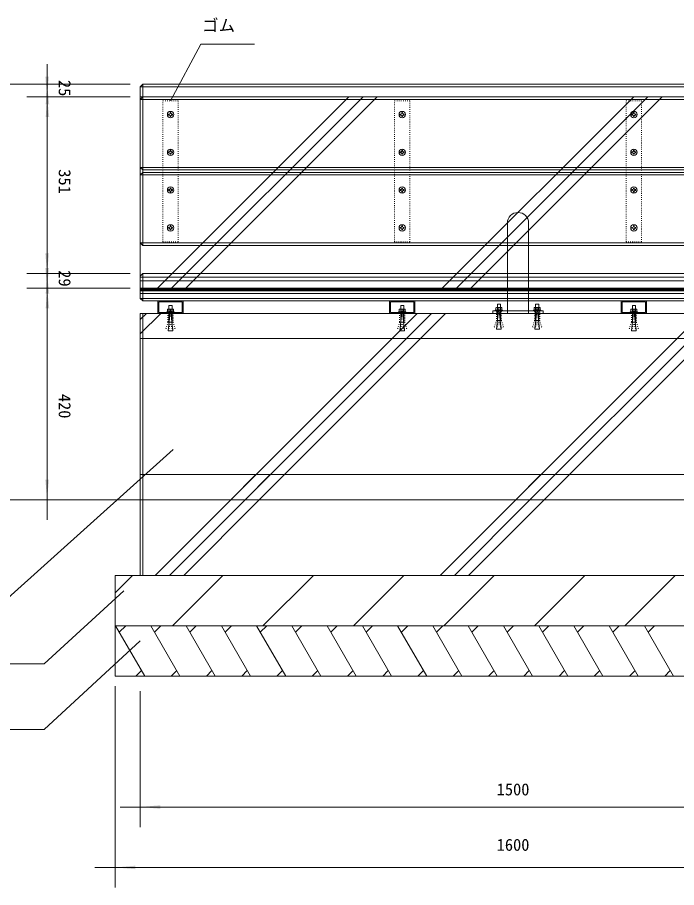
# Model space of a CAD drawing. Units: millimetres, scale not verified. Extents: x -3900 to 3900, y -2750 to 2750.
# Drawn here: x -2442 to -1133, y 44 to 1771 of the extents above; entities that cross this region are included whole.
import ezdxf
from ezdxf.enums import TextEntityAlignment as Align

# ---------------------------------------------------------------- set-up
doc = ezdxf.new("R2010")
doc.units = ezdxf.units.MM
doc.header["$LTSCALE"] = 20
doc.linetypes.add('USER5', pattern=[0.208282, 0.069427, -0.138855])
doc.layers.add('0-0_0', color=30, linetype='Continuous', lineweight=18)
doc.layers.add('0-1_____', color=30, linetype='Continuous', lineweight=18)
doc.styles.add('ＭＳ ゴシック', font='')
doc.styles.get('ＭＳ ゴシック').set_extended_font_data('MS Gothic')

# ---------------------------------------------------------------- blocks, each defined once
blk = doc.blocks.new('X1')
at = {"layer": '0-0_0'}
for p, q in [((-2192, 1145.54), (-2151.46, 1186.09)), ((-2192, 1173.82), (-2179.74, 1186.09)), ((-2012.34, 816.09), (-1642.34, 1186.09)), ((-1984.06, 816.09), (-1614.06, 1186.09)), ((-1955.77, 816.09), (-1585.77, 1186.09)), ((-1446.66, 816.09), (-1076.66, 1186.09)), ((-1418.37, 816.09), (-1048.37, 1186.09)), ((-1390.09, 816.09), (-1020.09, 1186.09)), ((-880.97, 816.09), (-692, 1005.05)), ((-852.69, 816.09), (-692, 976.77)), ((-824.4, 816.09), (-692, 948.48))]:
    blk.add_line(p, q, dxfattribs=at)
blk = doc.blocks.new('X2')
at = {"layer": '0-0_0'}
for p, q in [((-2158.03, 1236.09), (-1778.03, 1616.09)), ((-2129.74, 1236.09), (-1749.74, 1616.09)), ((-2101.46, 1236.09), (-1721.46, 1616.09)), ((-1592.34, 1236.09), (-1212.34, 1616.09)), ((-1564.06, 1236.09), (-1184.06, 1616.09)), ((-1535.77, 1236.09), (-1155.77, 1616.09)), ((-1026.66, 1236.09), (-692, 1570.74)), ((-998.37, 1236.09), (-692, 1542.45)), ((-970.09, 1236.09), (-692, 1514.17))]:
    blk.add_line(p, q, dxfattribs=at)
blk = doc.blocks.new('X3')
at = {"layer": '0-0_0'}
for p, q in [((-2012.34, 816.09), (-1962.34, 866.09)), ((-1984.06, 816.09), (-1934.06, 866.09)), ((-1955.77, 816.09), (-1905.77, 866.09)), ((-1446.66, 816.09), (-1396.66, 866.09)), ((-1418.37, 816.09), (-1368.37, 866.09)), ((-1390.09, 816.09), (-1340.09, 866.09)), ((-880.97, 816.09), (-830.97, 866.09)), ((-852.69, 816.09), (-802.69, 866.09)), ((-824.4, 816.09), (-774.4, 866.09))]:
    blk.add_line(p, q, dxfattribs=at)
blk = doc.blocks.new('X6')
at = {"layer": '0-0_0'}
for p, q in [((-2162.34, 666.09), (-2012.34, 816.09)), ((-2134.06, 666.09), (-1984.06, 816.09)), ((-2105.77, 666.09), (-1955.77, 816.09)), ((-1596.66, 666.09), (-1446.66, 816.09)), ((-1568.37, 666.09), (-1418.37, 816.09)), ((-1540.09, 666.09), (-1390.09, 816.09)), ((-1030.97, 666.09), (-880.97, 816.09)), ((-1002.69, 666.09), (-852.69, 816.09)), ((-974.4, 666.09), (-824.4, 816.09))]:
    blk.add_line(p, q, dxfattribs=at)
blk = doc.blocks.new('X8')
at = {"layer": '0-0_0'}
for p, q in [((-2242, 631.68), (-2207.6, 666.09)), ((-2127.99, 566.09), (-2027.99, 666.09)), ((-1948.39, 566.09), (-1848.39, 666.09)), ((-1768.78, 566.09), (-1668.78, 666.09)), ((-1589.18, 566.09), (-1489.18, 666.09)), ((-1409.57, 566.09), (-1309.57, 666.09)), ((-1229.97, 566.09), (-1129.97, 666.09)), ((-1050.36, 566.09), (-950.36, 666.09)), ((-870.75, 566.09), (-770.75, 666.09)), ((-691.15, 566.09), (-642, 615.23))]:
    blk.add_line(p, q, dxfattribs=at)

msp = doc.modelspace()

# ---------------------------------------------------------------- linework, layer by layer
at = {"layer": '0-1_____', "color": 2}
for p, q in [((-2078.15, 1718.59), (-2138.15, 1606.09)), ((-2078.15, 1718.59), (-1971.15, 1718.59)), ((-2383.15, 1638.59), (-2383.15, 1678.59)), ((-2383.15, 1613.59), (-2383.15, 1653.59)), ((-2218.15, 1638.59), (-2571.15, 1638.59)), ((-2218.15, 1638.59), (-2423.15, 1638.59)), ((-2383.15, 1613.59), (-2383.15, 1638.59)), ((-2218.15, 1613.59), (-2423.15, 1613.59)), ((-2218.15, 1613.59), (-2423.15, 1613.59)), ((-2383.15, 1262.8), (-2383.15, 1613.59)), ((-2383.15, 1573.59), (-2383.15, 1613.59)), ((-2383.15, 1262.8), (-2383.15, 1302.8)), ((-2218.15, 1262.8), (-2423.15, 1262.8)), ((-2218.15, 1262.8), (-2423.15, 1262.8)), ((-2383.15, 1273.59), (-2383.15, 1233.59)), ((-2383.15, 1222.8), (-2383.15, 1262.8)), ((-2383.15, 1233.59), (-2383.15, 1262.8)), ((-2218.15, 1233.59), (-2423.15, 1233.59)), ((-2218.15, 1233.59), (-2423.15, 1233.59)), ((-2383.15, 1233.59), (-2383.15, 813.59)), ((-2383.15, 1193.59), (-2383.15, 1233.59)), ((-2133.15, 913.59), (-2461.15, 618.53)), ((-2218.15, 813.59), (-2571.15, 813.59)), ((-2218.15, 813.59), (-2423.15, 813.59)), ((-2383.15, 813.59), (-2383.15, 773.59)), ((-2389.09, 487.59), (-2231.15, 633.17)), ((-2389.09, 357.59), (-2198.15, 533.59)), ((-2389.09, 487.59), (-2788.15, 487.59)), ((-2248.15, 443.59), (-2248.15, 43.59)), ((-2198.15, 433.59), (-2198.15, 163.59)), ((-2389.09, 357.59), (-2788.15, 357.59)), ((-2238.15, 203.59), (-2198.15, 203.59)), ((-2198.15, 203.59), (-698.15, 203.59)), ((-2288.15, 83.59), (-2248.15, 83.59)), ((-2248.15, 83.59), (-648.15, 83.59))]:
    msp.add_line(p, q, dxfattribs=at)
at = {"layer": '0-1_____'}
for p, q in [((-2198.15, 1633.59), (-698.15, 1633.59)), ((-2193.15, 1638.59), (-2193.15, 1318.59)), ((-2198.15, 1608.59), (-698.15, 1608.59)), ((-2139.1, 1581.03), (-2139.1, 1582.52)), ((-1679.1, 1581.03), (-1679.1, 1582.52)), ((-1219.1, 1581.03), (-1219.1, 1582.52)), ((-2139.1, 1501.14), (-2139.1, 1499.65)), ((-1679.1, 1501.14), (-1679.1, 1499.65)), ((-1219.1, 1501.14), (-1219.1, 1499.65)), ((-2198.15, 1473.59), (-698.15, 1473.59)), ((-2198.15, 1458.59), (-698.15, 1458.59)), ((-2139.1, 1431.03), (-2139.1, 1432.52)), ((-1679.1, 1431.03), (-1679.1, 1432.52)), ((-1219.1, 1431.03), (-1219.1, 1432.52)), ((-2139.1, 1351.14), (-2139.1, 1349.65)), ((-1679.1, 1351.14), (-1679.1, 1349.65)), ((-1219.1, 1351.14), (-1219.1, 1349.65)), ((-2198.15, 1323.59), (-698.15, 1323.59)), ((-2193.15, 1262.8), (-2193.15, 1208.59)), ((-2198.15, 1228.59), (-698.15, 1228.59)), ((-2198.15, 1213.59), (-698.15, 1213.59)), ((-1489.04, 1194.84), (-1489.04, 1190.53)), ((-1483.26, 1190.53), (-1483.26, 1194.84)), ((-1413.04, 1190.53), (-1413.04, 1194.84)), ((-1407.26, 1194.84), (-1407.26, 1190.53)), ((-2193.15, 1183.59), (-2193.15, 663.59)), ((-2141.04, 1187.53), (-2141.04, 1191.84)), ((-2135.26, 1191.84), (-2135.26, 1187.53)), ((-1681.04, 1187.53), (-1681.04, 1191.84)), ((-1675.26, 1191.84), (-1675.26, 1187.53)), ((-1221.04, 1187.53), (-1221.04, 1191.84)), ((-1215.26, 1191.84), (-1215.26, 1187.53)), ((83.85, 813.59), (-3213.15, 813.59)), ((-2247.15, 563.59), (-2189.42, 463.59)), ((-2227.15, 563.59), (-2239.83, 550.91)), ((-2177.15, 563.59), (-2119.42, 463.59)), ((-2157.15, 563.59), (-2169.83, 550.91)), ((-2107.15, 563.59), (-2049.42, 463.59)), ((-2087.15, 563.59), (-2099.83, 550.91)), ((-2037.15, 563.59), (-1979.42, 463.59)), ((-2017.15, 563.59), (-2029.83, 550.91)), ((-1967.15, 563.59), (-1909.42, 463.59)), ((-1947.15, 563.59), (-1959.83, 550.91)), ((-1897.15, 563.59), (-1839.42, 463.59)), ((-1877.15, 563.59), (-1889.83, 550.91)), ((-1827.15, 563.59), (-1769.42, 463.59)), ((-1807.15, 563.59), (-1819.83, 550.91)), ((-1757.15, 563.59), (-1699.42, 463.59)), ((-1737.15, 563.59), (-1749.83, 550.91)), ((-1687.15, 563.59), (-1629.42, 463.59)), ((-1667.15, 563.59), (-1679.83, 550.91)), ((-1617.15, 563.59), (-1559.42, 463.59)), ((-1597.15, 563.59), (-1609.83, 550.91)), ((-1547.15, 563.59), (-1489.42, 463.59)), ((-1527.15, 563.59), (-1539.83, 550.91)), ((-1477.15, 563.59), (-1419.42, 463.59)), ((-1457.15, 563.59), (-1469.83, 550.91)), ((-1407.15, 563.59), (-1349.42, 463.59)), ((-1387.15, 563.59), (-1399.83, 550.91)), ((-1337.15, 563.59), (-1279.42, 463.59)), ((-1317.15, 563.59), (-1329.83, 550.91)), ((-1267.15, 563.59), (-1209.42, 463.59)), ((-1247.15, 563.59), (-1259.83, 550.91)), ((-1197.15, 563.59), (-1139.42, 463.59)), ((-1177.15, 563.59), (-1189.83, 550.91)), ((-2195.77, 474.59), (-2206.77, 463.59)), ((-2125.77, 474.59), (-2136.77, 463.59)), ((-2055.77, 474.59), (-2066.77, 463.59)), ((-1985.77, 474.59), (-1996.77, 463.59)), ((-1915.77, 474.59), (-1926.77, 463.59)), ((-1845.77, 474.59), (-1856.77, 463.59)), ((-1775.77, 474.59), (-1786.77, 463.59)), ((-1705.77, 474.59), (-1716.77, 463.59)), ((-1635.77, 474.59), (-1646.77, 463.59)), ((-1565.77, 474.59), (-1576.77, 463.59)), ((-1495.77, 474.59), (-1506.77, 463.59)), ((-1425.77, 474.59), (-1436.77, 463.59)), ((-1355.77, 474.59), (-1366.77, 463.59)), ((-1285.77, 474.59), (-1296.77, 463.59)), ((-1215.77, 474.59), (-1226.77, 463.59)), ((-1145.77, 474.59), (-1156.77, 463.59))]:
    msp.add_line(p, q, dxfattribs=at)
for points in [[(-2198.15, 1633.59), (-2193.15, 1638.59), (-703.15, 1638.59), (-698.15, 1633.59), (-698.15, 1618.59), (-698.15, 1613.59), (-2198.15, 1613.59), (-2198.15, 1618.59)], [(-2198.15, 1233.59), (-2198.15, 1613.59), (-703.15, 1613.59), (-698.15, 1613.59), (-698.15, 1233.59)], [(-698.15, 1473.59), (-698.15, 1608.59), (-703.15, 1613.59), (-2193.15, 1613.59), (-2198.15, 1608.59), (-2198.15, 1473.59), (-2193.15, 1468.59), (-703.15, 1468.59)], [(-2198.15, 1458.59), (-2198.15, 1323.59), (-2193.15, 1318.59), (-703.15, 1318.59), (-698.15, 1323.59), (-698.15, 1458.59), (-703.15, 1463.59), (-2193.15, 1463.59)], [(-698.15, 1262.8), (-2193.15, 1262.8), (-2198.15, 1257.8), (-2198.15, 1232.8), (-698.15, 1232.8)], [(-2198.15, 1255.42), (-2198.15, 1230.42), (-698.15, 1230.42), (-698.15, 1250.42), (-703.15, 1255.42)], [(-2198.15, 1248.05), (-698.15, 1248.05), (-698.15, 1223.05), (-2198.15, 1223.05)], [(-2198.15, 1213.59), (-2193.15, 1208.59), (-703.15, 1208.59), (-698.15, 1213.59), (-698.15, 1228.59), (-703.15, 1233.59), (-2193.15, 1233.59), (-2198.15, 1228.59)], [(-2163.15, 1208.59), (-2113.15, 1208.59), (-2113.15, 1183.59), (-2163.15, 1183.59)], [(-2161.15, 1206.59), (-2115.15, 1206.59), (-2115.15, 1185.59), (-2161.15, 1185.59)], [(-2132.38, 1191.84), (-2133.15, 1192.29), (-2143.15, 1192.29), (-2143.92, 1191.84), (-2143.92, 1187.53), (-2143.15, 1187.09), (-2133.15, 1187.09), (-2132.38, 1187.53)], [(-2141.15, 1199.09), (-2135.15, 1199.09), (-2135.15, 1166.59), (-2141.15, 1166.59)], [(-1703.15, 1208.59), (-1653.15, 1208.59), (-1653.15, 1183.59), (-1703.15, 1183.59)], [(-1701.15, 1206.59), (-1655.15, 1206.59), (-1655.15, 1185.59), (-1701.15, 1185.59)], [(-1672.38, 1191.84), (-1673.15, 1192.29), (-1683.15, 1192.29), (-1683.92, 1191.84), (-1683.92, 1187.53), (-1683.15, 1187.09), (-1673.15, 1187.09), (-1672.38, 1187.53)], [(-1681.15, 1199.09), (-1675.15, 1199.09), (-1675.15, 1166.59), (-1681.15, 1166.59)], [(-1491.92, 1194.84), (-1491.15, 1195.29), (-1481.15, 1195.29), (-1480.38, 1194.84), (-1480.38, 1190.53), (-1481.15, 1190.09), (-1491.15, 1190.09), (-1491.92, 1190.53)], [(-1486.15, 1194.59), (-1490.55, 1152.09), (-1481.75, 1152.09)], [(-1483.15, 1202.09), (-1489.15, 1202.09), (-1489.15, 1169.59), (-1483.15, 1169.59)], [(-1404.38, 1194.84), (-1405.15, 1195.29), (-1415.15, 1195.29), (-1415.92, 1194.84), (-1415.92, 1190.53), (-1415.15, 1190.09), (-1405.15, 1190.09), (-1404.38, 1190.53)], [(-1410.15, 1194.59), (-1405.75, 1152.09), (-1414.55, 1152.09)], [(-1413.15, 1202.09), (-1407.15, 1202.09), (-1407.15, 1169.59), (-1413.15, 1169.59)], [(-1243.15, 1208.59), (-1193.15, 1208.59), (-1193.15, 1183.59), (-1243.15, 1183.59)], [(-1241.15, 1206.59), (-1195.15, 1206.59), (-1195.15, 1185.59), (-1241.15, 1185.59)], [(-1212.38, 1191.84), (-1213.15, 1192.29), (-1223.15, 1192.29), (-1223.92, 1191.84), (-1223.92, 1187.53), (-1223.15, 1187.09), (-1213.15, 1187.09), (-1212.38, 1187.53)], [(-1221.15, 1199.09), (-1215.15, 1199.09), (-1215.15, 1166.59), (-1221.15, 1166.59)], [(-2198.15, 1183.59), (-734.15, 1183.59), (-698.15, 1183.59), (-698.15, 813.59), (-2198.15, 813.59), (-2198.15, 1178.59)], [(-2145.65, 1187.09), (-2130.65, 1187.09), (-2130.65, 1185.59), (-2145.65, 1185.59)], [(-2138.15, 1191.59), (-2133.75, 1149.09), (-2142.55, 1149.09)], [(-1685.65, 1187.09), (-1670.65, 1187.09), (-1670.65, 1185.59), (-1685.65, 1185.59)], [(-1678.15, 1191.59), (-1673.75, 1149.09), (-1682.55, 1149.09)], [(-1498.15, 1188.59), (-1398.15, 1188.59), (-1398.15, 1183.59), (-1498.15, 1183.59)], [(-1478.65, 1190.09), (-1493.65, 1190.09), (-1493.65, 1188.59), (-1478.65, 1188.59)], [(-1417.65, 1190.09), (-1402.65, 1190.09), (-1402.65, 1188.59), (-1417.65, 1188.59)], [(-1225.65, 1187.09), (-1210.65, 1187.09), (-1210.65, 1185.59), (-1225.65, 1185.59)], [(-1218.15, 1191.59), (-1213.75, 1149.09), (-1222.55, 1149.09)], [(-698.15, 1133.59), (-698.15, 863.59), (-2198.15, 863.59), (-2198.15, 1133.59)], [(-2198.15, 863.59), (-698.15, 863.59), (-698.15, 813.59), (-2198.15, 813.59)], [(-698.15, 813.59), (-698.15, 663.59), (-2198.15, 663.59), (-2198.15, 813.59)], [(-2248.15, 663.59), (-648.15, 663.59), (-648.15, 563.59), (-2248.15, 563.59)], [(-2248.15, 563.59), (-648.15, 563.59), (-648.15, 463.59), (-2248.15, 463.59)]]:
    msp.add_lwpolyline(points, close=True, dxfattribs=at)
at = {"layer": '0-1_____', "linetype": 'USER5'}
for points in [[(-2153.15, 1606.09), (-2123.15, 1606.09), (-2123.15, 1326.09), (-2153.15, 1326.09)], [(-1693.15, 1606.09), (-1663.15, 1606.09), (-1663.15, 1326.09), (-1693.15, 1326.09)], [(-1233.15, 1606.09), (-1203.15, 1606.09), (-1203.15, 1326.09), (-1233.15, 1326.09)], [(-2143.15, 1183.59), (-2133.15, 1183.59), (-2133.15, 1166.59), (-2143.15, 1166.59)], [(-1683.15, 1183.59), (-1673.15, 1183.59), (-1673.15, 1166.59), (-1683.15, 1166.59)], [(-1481.15, 1186.59), (-1491.15, 1186.59), (-1491.15, 1169.59), (-1481.15, 1169.59)], [(-1415.15, 1186.59), (-1405.15, 1186.59), (-1405.15, 1169.59), (-1415.15, 1169.59)], [(-1223.15, 1183.59), (-1213.15, 1183.59), (-1213.15, 1166.59), (-1223.15, 1166.59)], [(-2143.15, 1166.59), (-2147.25, 1153.79), (-2141.37, 1153.18), (-2138.15, 1166.59)], [(-2133.15, 1166.59), (-2129.05, 1153.79), (-2134.93, 1153.18), (-2138.15, 1166.59)], [(-1683.15, 1166.59), (-1687.25, 1153.79), (-1681.37, 1153.18), (-1678.15, 1166.59)], [(-1673.15, 1166.59), (-1669.05, 1153.79), (-1674.93, 1153.18), (-1678.15, 1166.59)], [(-1491.15, 1169.59), (-1495.25, 1156.79), (-1489.37, 1156.18), (-1486.15, 1169.59)], [(-1481.15, 1169.59), (-1477.05, 1156.79), (-1482.93, 1156.18), (-1486.15, 1169.59)], [(-1415.15, 1169.59), (-1419.25, 1156.79), (-1413.37, 1156.18), (-1410.15, 1169.59)], [(-1405.15, 1169.59), (-1401.05, 1156.79), (-1406.93, 1156.18), (-1410.15, 1169.59)], [(-1223.15, 1166.59), (-1227.25, 1153.79), (-1221.37, 1153.18), (-1218.15, 1166.59)], [(-1213.15, 1166.59), (-1209.05, 1153.79), (-1214.93, 1153.18), (-1218.15, 1166.59)]]:
    msp.add_lwpolyline(points, close=True, dxfattribs=at)
at = {"layer": '0-1_____'}
for points in [[(-2140.6, 1577.64), (-2142.09, 1577.64), (-2142.09, 1579.54), (-2140.6, 1579.54)], [(-2139.1, 1582.52), (-2137.2, 1582.52), (-2137.2, 1581.03)], [(-2137.2, 1576.14), (-2137.2, 1574.65), (-2139.1, 1574.65), (-2139.1, 1576.14)], [(-2135.71, 1579.54), (-2134.21, 1579.54), (-2134.21, 1577.64), (-2135.71, 1577.64)], [(-1680.6, 1577.64), (-1682.09, 1577.64), (-1682.09, 1579.54), (-1680.6, 1579.54)], [(-1679.1, 1582.52), (-1677.2, 1582.52), (-1677.2, 1581.03)], [(-1677.2, 1576.14), (-1677.2, 1574.65), (-1679.1, 1574.65), (-1679.1, 1576.14)], [(-1675.71, 1579.54), (-1674.21, 1579.54), (-1674.21, 1577.64), (-1675.71, 1577.64)], [(-1220.59, 1577.64), (-1222.09, 1577.64), (-1222.09, 1579.54), (-1220.6, 1579.54)], [(-1219.1, 1582.52), (-1217.2, 1582.52), (-1217.2, 1581.03)], [(-1217.2, 1576.14), (-1217.2, 1574.65), (-1219.1, 1574.65), (-1219.1, 1576.14)], [(-1215.71, 1579.54), (-1214.21, 1579.54), (-1214.21, 1577.64), (-1215.71, 1577.64)], [(-2140.6, 1504.54), (-2142.09, 1504.54), (-2142.09, 1502.64), (-2140.6, 1502.64)], [(-2137.2, 1506.03), (-2137.2, 1507.52), (-2139.1, 1507.52), (-2139.1, 1506.03)], [(-2135.71, 1502.64), (-2134.21, 1502.64), (-2134.21, 1504.54), (-2135.71, 1504.54)], [(-1680.6, 1504.54), (-1682.09, 1504.54), (-1682.09, 1502.64), (-1680.6, 1502.64)], [(-1677.2, 1506.03), (-1677.2, 1507.52), (-1679.1, 1507.52), (-1679.1, 1506.03)], [(-1675.71, 1502.64), (-1674.21, 1502.64), (-1674.21, 1504.54), (-1675.71, 1504.54)], [(-1220.6, 1504.54), (-1222.09, 1504.54), (-1222.09, 1502.64), (-1220.6, 1502.64)], [(-1217.2, 1506.03), (-1217.2, 1507.52), (-1219.1, 1507.52), (-1219.1, 1506.03)], [(-1215.71, 1502.64), (-1214.21, 1502.64), (-1214.21, 1504.54), (-1215.71, 1504.54)], [(-2139.1, 1499.65), (-2137.2, 1499.65), (-2137.2, 1501.14)], [(-1679.1, 1499.65), (-1677.2, 1499.65), (-1677.2, 1501.14)], [(-1219.1, 1499.65), (-1217.2, 1499.65), (-1217.2, 1501.14)], [(-2140.6, 1427.64), (-2142.09, 1427.64), (-2142.09, 1429.54), (-2140.6, 1429.54)], [(-2139.1, 1432.52), (-2137.2, 1432.52), (-2137.2, 1431.03)], [(-2137.2, 1426.14), (-2137.2, 1424.65), (-2139.1, 1424.65), (-2139.1, 1426.14)], [(-2135.71, 1429.54), (-2134.21, 1429.54), (-2134.21, 1427.64), (-2135.71, 1427.64)], [(-1680.6, 1427.64), (-1682.09, 1427.64), (-1682.09, 1429.54), (-1680.6, 1429.54)], [(-1679.1, 1432.52), (-1677.2, 1432.52), (-1677.2, 1431.03)], [(-1677.2, 1426.14), (-1677.2, 1424.65), (-1679.1, 1424.65), (-1679.1, 1426.14)], [(-1675.71, 1429.54), (-1674.21, 1429.54), (-1674.21, 1427.64), (-1675.71, 1427.64)], [(-1220.59, 1427.64), (-1222.09, 1427.64), (-1222.09, 1429.54), (-1220.6, 1429.54)], [(-1219.1, 1432.52), (-1217.2, 1432.52), (-1217.2, 1431.03)], [(-1217.2, 1426.14), (-1217.2, 1424.65), (-1219.1, 1424.65), (-1219.1, 1426.14)], [(-1215.71, 1429.54), (-1214.21, 1429.54), (-1214.21, 1427.64), (-1215.71, 1427.64)], [(-2140.6, 1354.54), (-2142.09, 1354.54), (-2142.09, 1352.64), (-2140.6, 1352.64)], [(-2137.2, 1356.03), (-2137.2, 1357.52), (-2139.1, 1357.52), (-2139.1, 1356.03)], [(-2139.1, 1349.65), (-2137.2, 1349.65), (-2137.2, 1351.14)], [(-2135.71, 1352.64), (-2134.21, 1352.64), (-2134.21, 1354.54), (-2135.71, 1354.54)], [(-1680.6, 1354.54), (-1682.09, 1354.54), (-1682.09, 1352.64), (-1680.6, 1352.64)], [(-1677.2, 1356.03), (-1677.2, 1357.52), (-1679.1, 1357.52), (-1679.1, 1356.03)], [(-1679.1, 1349.65), (-1677.2, 1349.65), (-1677.2, 1351.14)], [(-1675.71, 1352.64), (-1674.21, 1352.64), (-1674.21, 1354.54), (-1675.71, 1354.54)], [(-1469.15, 1363.09), (-1469.15, 1183.59), (-1427.15, 1183.59), (-1427.15, 1363.09)], [(-1220.6, 1354.54), (-1222.09, 1354.54), (-1222.09, 1352.64), (-1220.59, 1352.64)], [(-1217.2, 1356.03), (-1217.2, 1357.52), (-1219.1, 1357.52), (-1219.1, 1356.03)], [(-1219.1, 1349.65), (-1217.2, 1349.65), (-1217.2, 1351.14)], [(-1215.71, 1352.64), (-1214.21, 1352.64), (-1214.21, 1354.54), (-1215.71, 1354.54)]]:
    msp.add_lwpolyline(points, dxfattribs=at)
for centre in [(-2138.15, 1578.59), (-1678.15, 1578.59), (-1218.15, 1578.59), (-2138.15, 1503.59), (-1678.15, 1503.59), (-1218.15, 1503.59), (-2138.15, 1428.59), (-1678.15, 1428.59), (-1218.15, 1428.59), (-2138.15, 1353.59), (-1678.15, 1353.59), (-1218.15, 1353.59)]:
    msp.add_circle(centre, 6.3, dxfattribs=at)
for centre, radius, start, end in [((-2140.6, 1581.03), 1.49, 270, 359.99808), ((-2140.6, 1576.14), 1.49, 0, 90), ((-2135.71, 1581.03), 1.49, 179.99808, 270.00192), ((-2135.71, 1576.14), 1.49, 89.99808, 180.00384), ((-1680.6, 1581.03), 1.49, 269.99808, 359.99808), ((-1680.6, 1576.14), 1.49, 0.00192, 89.99808), ((-1675.71, 1581.03), 1.49, 179.99808, 269.99808), ((-1675.71, 1576.14), 1.49, 90, 180.00192), ((-1220.6, 1581.03), 1.49, 270, 0.00192), ((-1220.6, 1576.14), 1.49, 0, 89.99616), ((-1215.71, 1581.03), 1.49, 180, 270), ((-1215.71, 1576.14), 1.49, 90, 180.00384), ((-2140.6, 1506.03), 1.49, 270.00192, 360), ((-2135.71, 1506.03), 1.49, 180, 270), ((-1680.59, 1506.03), 1.49, 269.99616, 0), ((-1675.71, 1506.03), 1.49, 180, 270.00192), ((-1220.6, 1506.03), 1.49, 269.99808, 0), ((-1215.71, 1506.03), 1.49, 180, 269.99808), ((-2140.6, 1501.14), 1.49, 360, 90), ((-2135.71, 1501.14), 1.49, 89.99808, 180), ((-1680.6, 1501.14), 1.49, 359.99808, 90), ((-1675.71, 1501.14), 1.49, 89.99808, 180), ((-1220.6, 1501.14), 1.49, 0.00192, 90.00192), ((-1215.71, 1501.14), 1.49, 89.99808, 180), ((-2140.6, 1431.03), 1.49, 270.00192, 360), ((-2140.6, 1426.14), 1.49, 359.99616, 90), ((-2135.71, 1431.03), 1.49, 180, 270.00192), ((-2135.71, 1426.14), 1.49, 89.99808, 180), ((-1680.6, 1431.03), 1.49, 269.99808, 0.00384), ((-1680.6, 1426.14), 1.49, 0, 90), ((-1675.71, 1431.03), 1.49, 180.00384, 270), ((-1675.71, 1426.14), 1.49, 89.99616, 179.99808), ((-1220.6, 1431.03), 1.49, 270, 360), ((-1220.59, 1426.14), 1.49, 360, 90), ((-1215.71, 1431.03), 1.49, 180, 269.99808), ((-1215.71, 1426.14), 1.49, 89.99616, 180), ((-1448.15, 1363.09), 21, 89.99973, 180.00055), ((-1448.15, 1363.09), 21, 0.00027, 90), ((-2140.6, 1356.03), 1.49, 269.99808, 359.99808), ((-2140.6, 1351.14), 1.49, 359.99616, 90.00192), ((-2135.71, 1356.03), 1.49, 179.99425, 269.99808), ((-2135.71, 1351.14), 1.49, 89.99808, 180.00192), ((-1680.6, 1356.03), 1.49, 269.99808, 0.00192), ((-1680.6, 1351.14), 1.49, 0.00192, 90), ((-1675.71, 1356.03), 1.49, 180, 270), ((-1675.71, 1351.14), 1.49, 89.99616, 179.99808), ((-1220.6, 1356.03), 1.49, 269.99616, 359.99616), ((-1220.6, 1351.14), 1.49, 0.00192, 89.99808), ((-1215.71, 1356.03), 1.49, 180.00384, 269.99616), ((-1215.71, 1351.14), 1.49, 89.99425, 180.00192)]:
    msp.add_arc(centre, radius, start, end, dxfattribs=at)
at = {"layer": '0-1_____', "color": 2}
for points in [[(-2383.15, 1613.59), (-2386.65, 1653.58), (-2379.65, 1653.58)], [(-2383.15, 1638.59), (-2378.95, 1598.66), (-2385.95, 1598.53)], [(-2383.15, 1613.59), (-2378.95, 1573.66), (-2385.95, 1573.53)], [(-2383.15, 1262.8), (-2386.65, 1302.79), (-2379.65, 1302.79)], [(-2383.15, 1233.59), (-2386.65, 1273.58), (-2379.65, 1273.58)], [(-2383.15, 1262.8), (-2378.95, 1222.87), (-2385.95, 1222.74)], [(-2383.15, 1233.59), (-2378.95, 1193.66), (-2385.95, 1193.53)], [(-2383.15, 813.59), (-2386.65, 853.58), (-2379.65, 853.58)], [(-2198.15, 203.59), (-2158.15, 207.09), (-2158.15, 200.09)], [(-2248.15, 83.59), (-2208.15, 87.09), (-2208.15, 80.09)]]:
    msp.add_solid(points, dxfattribs=at)

# ---------------------------------------------------------------- block references
at = {"layer": '0-1_____'}
for name in ['X2', 'X1', 'X3', 'X6', 'X8']:
    msp.add_blockref(name, (-6.15, -2.5), dxfattribs=at)

# ---------------------------------------------------------------- texts
at = {"layer": '0-1_____', "color": 7, "style": 'ＭＳ ゴシック'}
for s, p in [('ゴム', (-2075.24, 1736.46)), ('1500', (-1490.48, 219.51)), ('1600', (-1490.48, 109.51))]:
    msp.add_text(s, height=23.88, dxfattribs=at).set_placement(p, align=Align.BOTTOM_LEFT)
for s, p in [('25', (-2367.22, 1647.25)), ('351', (-2367.22, 1469.94)), ('29', (-2367.22, 1269.36)), ('420', (-2367.22, 1023.9))]:
    msp.add_text(s, height=23.88, rotation=270, dxfattribs=at).set_placement(p, align=Align.BOTTOM_LEFT)

doc.saveas('drawing.dxf')
